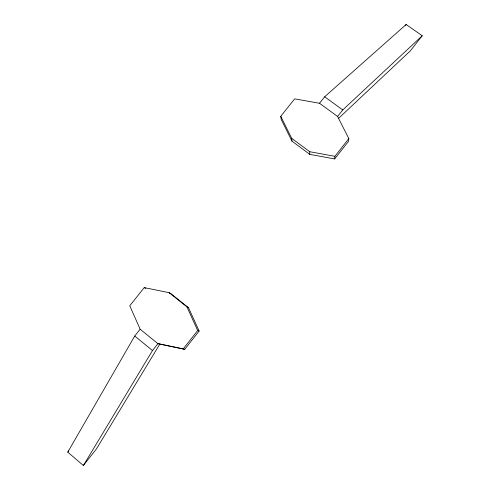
<?xml version="1.0" encoding="UTF-8"?>
<svg xmlns="http://www.w3.org/2000/svg" width="490" height="490" viewBox="0 0 490 490"><rect width="100%" height="100%" fill="white"/><g stroke="black" fill="none" stroke-linecap="round" stroke-linejoin="round"><path stroke-width="0.73" d="M334.658 158.938L334.884 156.322L348.843 138.597L337.586 116.461L319.517 103.267L294.661 98.87L280.77 116.308L281.187 119.364L291.973 141.138L309.784 154.375L334.658 158.938L348.451 141.42L348.843 138.597M184.767 349.278L159.85 344.035L96.493 448.858L83.374 465.5L67.767 452.148L134.726 336.036L140.14 329.213L129.764 305.772L144.238 287.612L169.136 292.689L170.918 293.669L188.534 307.751L199.136 331.038L184.767 349.278L157.915 343.668L140.14 329.213M83.374 465.5L152.494 350.528L157.915 343.668L159.85 344.035M319.517 103.267L324.668 96.781L406.143 24.5L422.233 35.745L410.228 50.972L338.437 118.488M183.138 348.978L197.684 330.511L186.966 306.936L169.136 292.689M67.767 452.148L68.704 450.965M405.218 25.664L406.143 24.5M337.586 116.461L342.743 109.944L422.233 35.745M280.77 116.308L291.685 138.327L309.711 151.71L334.884 156.322M169.43 293.369L170.918 293.669M197.684 330.511L199.136 331.038M144.238 287.612L145.799 288.396M186.966 306.936L188.534 307.751M324.668 96.781L342.743 109.944M134.726 336.036L152.494 350.528M291.685 138.327L291.973 141.138M309.711 151.71L309.784 154.375"/></g></svg>
